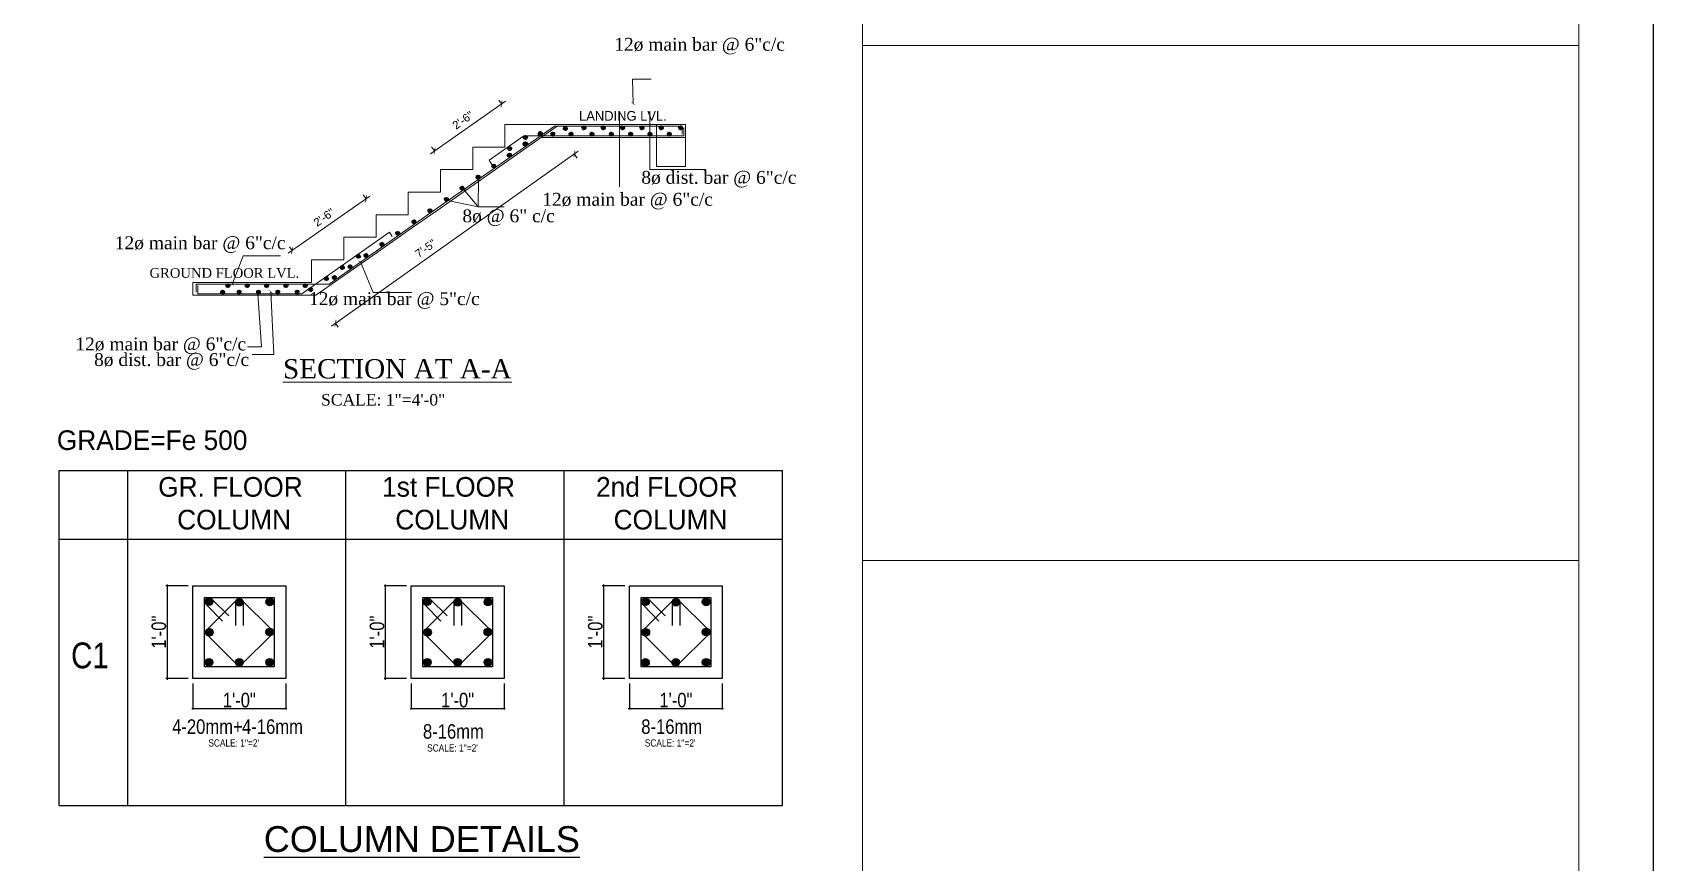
# Model space of a CAD drawing. Header units: inches. Extents: x 10143 to 33197, y -150 to 3760.
# Drawn here: x 12314 to 13320, y 352 to 868 of the extents above; entities that cross this region are included whole.
import ezdxf
from ezdxf.enums import TextEntityAlignment as Align

# ---------------------------------------------------------------- set-up
doc = ezdxf.new("R2010")
doc.units = ezdxf.units.IN
doc.header["$LTSCALE"] = 0.5
doc.header["$MEASUREMENT"] = 0
doc.header["$PDMODE"] = 66
doc.layers.add('DIMENSION', color=5, linetype='Continuous')
doc.layers.add('RIVER', color=140, linetype='Continuous')
for name, color, linetype, lineweight in [('ELE1', 3, 'Continuous', 9), ('hatch', 9, 'Continuous', 0), ('stair', 132, 'Continuous', 13), ('TEX', 210, 'Continuous', 25), ('TEXT', 220, 'Continuous', 9), ('WALL SEC', 2, 'Continuous', 35)]:
    doc.layers.add(name, color=color, linetype=linetype, lineweight=lineweight)
doc.styles.add('bimal', font='arial.ttf')
doc.styles.add('NIR', font='COPRGTL.TTF')
doc.styles.add('ordinary', font='ARIALN.TTF')
doc.styles.get("Standard").update_dxf_attribs({"font": 'arial.ttf'})
doc.styles.add('Text', font='GOTHIC.TTF', dxfattribs={"height": 6})
doc.styles.add('Times', font='times.ttf')
doc.dimstyles.new('1_96', dxfattribs={"dimtxt": 5, "dimasz": 3, "dimexe": 3, "dimexo": 3, "dimgap": 3, "dimtad": 1, "dimdec": 0, "dimzin": 0, "dimdsep": 46, "dimlunit": 4, "dimtxsty": 'bimal', "dimblk": 'ARCHTICK', "dimcen": 2, "dimdle": 3, "dimclrd": 3, "dimclre": 1, "dimclrt": 4, "dimadec": 0, "dimazin": 0, "dimtfac": 1, "dimtdec": 0, "dimtix": 1, "dimtofl": 0, "dimtmove": 0, "dimatfit": 3, "dimldrblk": 'ARCHTICK', "dimfxl": 1, "dimtolj": 1, "dimtzin": 0, "dimlwd": 0, "dimlwe": 9, "dimarcsym": 0})
doc.dimstyles.new('Copy of Standard', dxfattribs={"dimtxt": 5, "dimasz": 3, "dimexe": 3, "dimexo": 9, "dimgap": 3, "dimtad": 1, "dimtoh": 1, "dimdec": 0, "dimzin": 0, "dimdsep": 46, "dimlunit": 4, "dimtxsty": 'Standard', "dimblk": 'ARCHTICK', "dimcen": 0.09, "dimdle": 3, "dimclrd": 256, "dimclre": 256, "dimclrt": 256, "dimadec": 0, "dimazin": 0, "dimtfac": 1, "dimtdec": 0, "dimtofl": 0, "dimtmove": 0, "dimatfit": 2, "dimldrblk": 'ARCHTICK', "dimfxl": 3, "dimfxlon": 1, "dimtolj": 1, "dimtzin": 0, "dimlwd": -1, "dimlwe": -1, "dimarcsym": 0})
doc.dimstyles.new('nir24', dxfattribs={"dimscale": 0.25, "dimtxt": 9, "dimasz": 3, "dimexe": 3, "dimexo": 12, "dimgap": 2, "dimtad": 1, "dimdec": 0, "dimzin": 3, "dimlunit": 4, "dimtxsty": 'ordinary', "dimblk": 'OBLIQUE', "dimcen": 2.5, "dimdle": 3, "dimclrt": 3, "dimadec": 0, "dimazin": 0, "dimtfac": 1, "dimtdec": 0, "dimtmove": 2, "dimatfit": 3, "dimfxl": 1, "dimarcsym": 0})

# ---------------------------------------------------------------- blocks, each defined once
blk = doc.blocks.new('_Oblique')
at = {"color": 0, "linetype": 'ByBlock', "lineweight": -2}
blk.add_line((-0.5, -0.5), (0.5, 0.5), dxfattribs=at)
blk = doc.blocks.new('*D1223')
at = {"layer": 'Defpoints', "color": 0, "transparency": 16777216}
for p in [(12413.6, 524.3), (12397.6, 466.7), (12413.6, 466.7)]:
    blk.add_point(p, dxfattribs=at)
at = {"layer": 'DIMENSION', "color": 0, "lineweight": -2, "transparency": 16777216}
for p, q in [((12410.6, 524.3), (12396.8, 524.3)), ((12397.6, 525.1), (12397.6, 466)), ((12410.6, 466.7), (12396.8, 466.7))]:
    blk.add_line(p, q, dxfattribs=at)
at = {"layer": 'DIMENSION', "color": 0, "lineweight": -2, "transparency": 16777216, "xscale": 0.75, "yscale": 0.75, "zscale": 0.75}
for p, rotation in [((12397.6, 524.3), 90), ((12397.6, 466.7), 270)]:
    blk.add_blockref('_Oblique', p, dxfattribs=dict(at, rotation=rotation))
at = {"layer": 'DIMENSION', "color": 3, "transparency": 16777216, "insert": (12392.5, 495.5), "char_height": 9, "attachment_point": 5, "rotation": 90, "style": 'ordinary'}
blk.add_mtext('1\'-0"', dxfattribs=at)
blk = doc.blocks.new('*D1224')
at = {"layer": 'Defpoints', "color": 0, "transparency": 16777216}
for p in [(12413.6, 466.7), (12471.2, 466.7), (12471.2, 448.2)]:
    blk.add_point(p, dxfattribs=at)
at = {"layer": 'DIMENSION', "color": 0, "lineweight": -2, "transparency": 16777216}
for p, q in [((12413.6, 463.7), (12413.6, 447.5)), ((12471.2, 463.7), (12471.2, 447.5)), ((12412.9, 448.2), (12472, 448.2))]:
    blk.add_line(p, q, dxfattribs=at)
at = {"layer": 'DIMENSION', "color": 0, "lineweight": -2, "transparency": 16777216, "xscale": 0.75, "yscale": 0.75, "zscale": 0.75, "rotation": 180}
blk.add_blockref('_Oblique', (12413.6, 448.2), dxfattribs=at)
at = {"layer": 'DIMENSION', "color": 0, "lineweight": -2, "transparency": 16777216, "xscale": 0.75, "yscale": 0.75, "zscale": 0.75}
blk.add_blockref('_Oblique', (12471.2, 448.2), dxfattribs=at)
at = {"layer": 'DIMENSION', "color": 3, "transparency": 16777216, "insert": (12442.4, 453.3), "char_height": 9, "attachment_point": 5, "style": 'ordinary'}
blk.add_mtext('1\'-0"', dxfattribs=at)
blk = doc.blocks.new('*D1225')
at = {"layer": 'Defpoints', "color": 0, "transparency": 16777216}
for p in [(12549.1, 524.3), (12533, 466.7), (12549.1, 466.7)]:
    blk.add_point(p, dxfattribs=at)
at = {"layer": 'DIMENSION', "color": 0, "lineweight": -2, "transparency": 16777216}
for p, q in [((12546.1, 524.3), (12532.3, 524.3)), ((12533, 525.1), (12533, 466)), ((12546.1, 466.7), (12532.3, 466.7))]:
    blk.add_line(p, q, dxfattribs=at)
at = {"layer": 'DIMENSION', "color": 0, "lineweight": -2, "transparency": 16777216, "xscale": 0.75, "yscale": 0.75, "zscale": 0.75}
for p, rotation in [((12533, 524.3), 90), ((12533, 466.7), 270)]:
    blk.add_blockref('_Oblique', p, dxfattribs=dict(at, rotation=rotation))
at = {"layer": 'DIMENSION', "color": 3, "transparency": 16777216, "insert": (12527.9, 495.5), "char_height": 9, "attachment_point": 5, "rotation": 90, "style": 'ordinary'}
blk.add_mtext('1\'-0"', dxfattribs=at)
blk = doc.blocks.new('*D1226')
at = {"layer": 'Defpoints', "color": 0, "transparency": 16777216}
for p in [(12549.1, 466.7), (12606.7, 466.7), (12606.7, 448.2)]:
    blk.add_point(p, dxfattribs=at)
at = {"layer": 'DIMENSION', "color": 0, "lineweight": -2, "transparency": 16777216}
for p, q in [((12549.1, 463.7), (12549.1, 447.5)), ((12606.7, 463.7), (12606.7, 447.5)), ((12548.4, 448.2), (12607.5, 448.2))]:
    blk.add_line(p, q, dxfattribs=at)
at = {"layer": 'DIMENSION', "color": 0, "lineweight": -2, "transparency": 16777216, "xscale": 0.75, "yscale": 0.75, "zscale": 0.75, "rotation": 180}
blk.add_blockref('_Oblique', (12549.1, 448.2), dxfattribs=at)
at = {"layer": 'DIMENSION', "color": 0, "lineweight": -2, "transparency": 16777216, "xscale": 0.75, "yscale": 0.75, "zscale": 0.75}
blk.add_blockref('_Oblique', (12606.7, 448.2), dxfattribs=at)
at = {"layer": 'DIMENSION', "color": 3, "transparency": 16777216, "insert": (12577.9, 453.3), "char_height": 9, "attachment_point": 5, "style": 'ordinary'}
blk.add_mtext('1\'-0"', dxfattribs=at)
blk = doc.blocks.new('*D1227')
at = {"layer": 'Defpoints', "color": 0, "transparency": 16777216}
for p in [(12684.6, 524.3), (12668.5, 466.7), (12684.6, 466.7)]:
    blk.add_point(p, dxfattribs=at)
at = {"layer": 'DIMENSION', "color": 0, "lineweight": -2, "transparency": 16777216}
for p, q in [((12681.6, 524.3), (12667.7, 524.3)), ((12668.5, 525.1), (12668.5, 466)), ((12681.6, 466.7), (12667.7, 466.7))]:
    blk.add_line(p, q, dxfattribs=at)
at = {"layer": 'DIMENSION', "color": 0, "lineweight": -2, "transparency": 16777216, "xscale": 0.75, "yscale": 0.75, "zscale": 0.75}
for p, rotation in [((12668.5, 524.3), 90), ((12668.5, 466.7), 270)]:
    blk.add_blockref('_Oblique', p, dxfattribs=dict(at, rotation=rotation))
at = {"layer": 'DIMENSION', "color": 3, "transparency": 16777216, "insert": (12663.4, 495.5), "char_height": 9, "attachment_point": 5, "rotation": 90, "style": 'ordinary'}
blk.add_mtext('1\'-0"', dxfattribs=at)
blk = doc.blocks.new('*D1228')
at = {"layer": 'Defpoints', "color": 0, "transparency": 16777216}
for p in [(12684.6, 466.7), (12742.2, 466.7), (12742.2, 448.2)]:
    blk.add_point(p, dxfattribs=at)
at = {"layer": 'DIMENSION', "color": 0, "lineweight": -2, "transparency": 16777216}
for p, q in [((12684.6, 463.7), (12684.6, 447.5)), ((12742.2, 463.7), (12742.2, 447.5)), ((12683.8, 448.2), (12742.9, 448.2))]:
    blk.add_line(p, q, dxfattribs=at)
at = {"layer": 'DIMENSION', "color": 0, "lineweight": -2, "transparency": 16777216, "xscale": 0.75, "yscale": 0.75, "zscale": 0.75, "rotation": 180}
blk.add_blockref('_Oblique', (12684.6, 448.2), dxfattribs=at)
at = {"layer": 'DIMENSION', "color": 0, "lineweight": -2, "transparency": 16777216, "xscale": 0.75, "yscale": 0.75, "zscale": 0.75}
blk.add_blockref('_Oblique', (12742.2, 448.2), dxfattribs=at)
at = {"layer": 'DIMENSION', "color": 3, "transparency": 16777216, "insert": (12713.4, 453.3), "char_height": 9, "attachment_point": 5, "style": 'ordinary'}
blk.add_mtext('1\'-0"', dxfattribs=at)
blk = doc.blocks.new('_ArchTick')
at = {"color": 0, "linetype": 'ByBlock', "const_width": 0.15}
blk.add_lwpolyline([(-0.5, -0.5), (0.5, 0.5)], dxfattribs=at)
blk = doc.blocks.new('*D918')
at = {"layer": 'Defpoints', "color": 0, "linetype": 'Continuous', "transparency": 16777216}
for p in [(3641.1, 2759.9), (3492.8, 2654.9), (3505.1, 2637.6)]:
    blk.add_point(p, dxfattribs=at)
at = {"layer": 'WALL SEC', "color": 3, "linetype": 'Continuous', "lineweight": 0, "transparency": 16777216}
blk.add_line((3655.8, 2744.3), (3502.7, 2635.8), dxfattribs=at)
at = {"layer": 'WALL SEC', "color": 1, "linetype": 'Continuous', "lineweight": 9, "transparency": 16777216}
for p, q in [((3653.4, 2742.6), (3655.1, 2740.1)), ((3505.1, 2637.6), (3506.8, 2635.1))]:
    blk.add_line(p, q, dxfattribs=at)
at = {"layer": 'WALL SEC', "color": 3, "linetype": 'Continuous', "lineweight": 0, "transparency": 16777216, "xscale": 3, "yscale": 3, "zscale": 3}
for p, rotation in [((3653.4, 2742.6), 35.3074012502203), ((3505.1, 2637.6), 215.3074012502203)]:
    blk.add_blockref('_ArchTick', p, dxfattribs=dict(at, rotation=rotation))
at = {"layer": 'WALL SEC', "color": 4, "linetype": 'Continuous', "lineweight": 25, "transparency": 16777216, "insert": (3561, 2684), "char_height": 5, "attachment_point": 5, "rotation": 35.3074, "style": 'bimal'}
blk.add_mtext('\\A1;7\'-5"', dxfattribs=at)
blk = doc.blocks.new('*D919')
at = {"layer": 'Defpoints', "color": 0, "linetype": 'Continuous', "transparency": 16777216}
for p in [(3524.1, 2714.8), (3538.6, 2694), (3492.8, 2661.9)]:
    blk.add_point(p, dxfattribs=at)
at = {"layer": 'WALL SEC', "color": 1, "linetype": 'Continuous', "lineweight": 9, "transparency": 16777216}
for p, q in [((3524.1, 2714.8), (3522.3, 2717.2)), ((3478.2, 2682.7), (3476.5, 2685.1))]:
    blk.add_line(p, q, dxfattribs=at)
at = {"layer": 'WALL SEC', "color": 3, "linetype": 'Continuous', "lineweight": 0, "transparency": 16777216}
blk.add_line((3475.8, 2681), (3526.5, 2716.5), dxfattribs=at)
at = {"layer": 'WALL SEC', "color": 3, "linetype": 'Continuous', "lineweight": 0, "transparency": 16777216, "xscale": 3, "yscale": 3, "zscale": 3}
for p, rotation in [((3524.1, 2714.8), 34.99202019855377), ((3478.2, 2682.7), 214.9920201985538)]:
    blk.add_blockref('_ArchTick', p, dxfattribs=dict(at, rotation=rotation))
at = {"layer": 'WALL SEC', "color": 4, "linetype": 'Continuous', "lineweight": 25, "transparency": 16777216, "insert": (3498, 2703.3), "char_height": 5, "attachment_point": 5, "rotation": 34.992, "style": 'bimal'}
blk.add_mtext('\\A1;2\'-6"', dxfattribs=at)
blk = doc.blocks.new('*D920')
at = {"layer": 'Defpoints', "color": 0, "linetype": 'Continuous', "transparency": 16777216}
for p in [(3608.2, 2773.7), (3622.1, 2753.9), (3580.4, 2724.7)]:
    blk.add_point(p, dxfattribs=at)
at = {"layer": 'WALL SEC', "color": 3, "linetype": 'Continuous', "lineweight": 0, "transparency": 16777216}
blk.add_line((3564.1, 2742.8), (3610.7, 2775.4), dxfattribs=at)
at = {"layer": 'WALL SEC', "color": 1, "linetype": 'Continuous', "lineweight": 9, "transparency": 16777216}
for p, q in [((3608.2, 2773.7), (3606.5, 2776.1)), ((3566.6, 2744.5), (3564.8, 2747))]:
    blk.add_line(p, q, dxfattribs=at)
at = {"layer": 'WALL SEC', "color": 3, "linetype": 'Continuous', "lineweight": 0, "transparency": 16777216, "xscale": 3, "yscale": 3, "zscale": 3}
for p, rotation in [((3608.2, 2773.7), 34.99202019801228), ((3566.6, 2744.5), 214.9920201980123)]:
    blk.add_blockref('_ArchTick', p, dxfattribs=dict(at, rotation=rotation))
at = {"layer": 'WALL SEC', "color": 4, "linetype": 'Continuous', "lineweight": 25, "transparency": 16777216, "insert": (3584.2, 2763.6), "char_height": 5, "attachment_point": 5, "rotation": 34.992, "style": 'bimal'}
blk.add_mtext('\\A1;2\'-6"', dxfattribs=at)
blk = doc.blocks.new('SF')
at = {"layer": 'WALL SEC'}
for points in [[(3646.8, 2758.5, 0.407959), (3647.8, 2757.5), (3647.8, 2757.5, 0.407959), (3648.8, 2758.5, 1)], [(3658.3, 2758.9, 0.407959), (3659.3, 2757.9), (3659.4, 2757.9, 0.407959), (3660.3, 2758.9, 1)], [(3670.3, 2758.9, 0.407959), (3671.3, 2757.9), (3671.4, 2757.9, 0.407959), (3672.3, 2758.9, 1)], [(3682.3, 2758.9, 0.407959), (3683.3, 2757.9), (3683.4, 2757.9, 0.407959), (3684.3, 2758.9, 1)], [(3694.3, 2758.9, 0.407959), (3695.3, 2757.9), (3695.4, 2757.9, 0.407959), (3696.3, 2758.9, 1)], [(3706.3, 2758.9, 0.407959), (3707.3, 2757.9), (3707.4, 2757.9, 0.407959), (3708.3, 2758.9, 1)], [(3718.3, 2758.9, 0.407959), (3719.3, 2757.9), (3719.4, 2757.9, 0.407959), (3720.3, 2758.9, 1)], [(3621.7, 2748.7, 0.407959), (3622.7, 2747.7), (3622.7, 2747.7, 0.407959), (3623.7, 2748.7, 1)], [(3622, 2752.9, 0.407959), (3623, 2751.9), (3623.1, 2751.9, 0.407959), (3624, 2752.9, 1)], [(3622.1, 2748.9, 0.407959), (3623, 2747.9), (3623.1, 2747.9, 0.407959), (3624.1, 2748.9, 1)], [(3631.2, 2755.3, 0.407959), (3632.2, 2754.3), (3632.2, 2754.3, 0.407959), (3633.2, 2755.3, 1)], [(3639, 2755, 0.407959), (3640, 2754), (3640, 2754, 0.407959), (3641, 2755, 1)], [(3650.3, 2754.9, 0.407959), (3651.3, 2753.9), (3651.3, 2753.9, 0.407959), (3652.3, 2754.9, 1)], [(3663.3, 2754.9, 0.407959), (3664.3, 2753.9), (3664.3, 2753.9, 0.407959), (3665.3, 2754.9, 1)], [(3675.3, 2754.9, 0.407959), (3676.3, 2753.9), (3676.3, 2753.9, 0.407959), (3677.3, 2754.9, 1)], [(3687.3, 2754.9, 0.407959), (3688.3, 2753.9), (3688.3, 2753.9, 0.407959), (3689.3, 2754.9, 1)], [(3699.3, 2754.9, 0.407959), (3700.3, 2753.9), (3700.3, 2753.9, 0.407959), (3701.3, 2754.9, 1)], [(3711.3, 2754.9, 0.407959), (3712.3, 2753.9), (3712.3, 2753.9, 0.407959), (3713.3, 2754.9, 1)], [(3611.9, 2741.8, 0.407959), (3612.9, 2740.8), (3612.9, 2740.8, 0.407959), (3613.9, 2741.8, 1)], [(3612.2, 2746, 0.407959), (3613.2, 2745), (3613.2, 2745, 0.407959), (3614.2, 2746, 1)], [(3612.2, 2742, 0.407959), (3613.2, 2741), (3613.3, 2741, 0.407959), (3614.2, 2742, 1)], [(3592.6, 2728.3, 0.407959), (3593.5, 2727.3), (3593.6, 2727.3, 0.407959), (3594.6, 2728.3, 1)], [(3602.4, 2735.1, 0.407959), (3603.4, 2734.1), (3603.4, 2734.1, 0.407959), (3604.4, 2735.1, 1)], [(3582.7, 2721.4, 0.407959), (3583.7, 2720.4), (3583.8, 2720.4, 0.407959), (3584.7, 2721.4, 1)], [(3562.7, 2707.4, 0.407959), (3563.7, 2706.4), (3563.8, 2706.4, 0.407959), (3564.7, 2707.4, 1)], [(3572.9, 2714.5, 0.407959), (3573.9, 2713.5), (3573.9, 2713.5, 0.407959), (3574.9, 2714.5, 1)], [(3552.9, 2700.5, 0.407959), (3553.9, 2699.5), (3553.9, 2699.5, 0.407959), (3554.9, 2700.5, 1)], [(3532.9, 2686.5, 0.407959), (3533.9, 2685.5), (3533.9, 2685.5, 0.407959), (3534.9, 2686.5, 1)], [(3542.7, 2693.4, 0.407959), (3543.7, 2692.4), (3543.8, 2692.4, 0.407959), (3544.7, 2693.4, 1)], [(3518.2, 2679.1, 0.407959), (3519.2, 2678.1), (3519.2, 2678.1, 0.407959), (3520.2, 2679.1, 1)], [(3523.1, 2679.6, 0.407959), (3524.1, 2678.6), (3524.1, 2678.6, 0.407959), (3525.1, 2679.6, 1)], [(3503.4, 2665.9, 0.407959), (3504.4, 2664.9), (3504.4, 2664.9, 0.407959), (3505.4, 2665.9, 1)], [(3508.3, 2672.2, 0.407959), (3509.3, 2671.2), (3509.4, 2671.2, 0.407959), (3510.3, 2672.2, 1)], [(3513.2, 2672.7, 0.407959), (3514.2, 2671.7), (3514.3, 2671.7, 0.407959), (3515.2, 2672.7, 1)], [(3434.1, 2656.9, 0.407959), (3435.1, 2655.9), (3435.1, 2655.9, 0.407959), (3436.1, 2656.9, 1)], [(3437.3, 2660.9, 0.407959), (3438.3, 2659.9), (3438.4, 2659.9, 0.407959), (3439.3, 2660.9, 1)], [(3444.3, 2656.9, 0.407959), (3445.3, 2655.9), (3445.4, 2655.9, 0.407959), (3446.3, 2656.9, 1)], [(3449.3, 2660.9, 0.407959), (3450.3, 2659.9), (3450.4, 2659.9, 0.407959), (3451.3, 2660.9, 1)], [(3456.3, 2656.9, 0.407959), (3457.3, 2655.9), (3457.4, 2655.9, 0.407959), (3458.3, 2656.9, 1)], [(3461.3, 2660.9, 0.407959), (3462.3, 2659.9), (3462.4, 2659.9, 0.407959), (3463.3, 2660.9, 1)], [(3468.3, 2656.9, 0.407959), (3469.3, 2655.9), (3469.4, 2655.9, 0.407959), (3470.3, 2656.9, 1)], [(3473.3, 2660.9, 0.407959), (3474.3, 2659.9), (3474.4, 2659.9, 0.407959), (3475.3, 2660.9, 1)], [(3480.3, 2656.9, 0.407959), (3481.3, 2655.9), (3481.4, 2655.9, 0.407959), (3482.3, 2656.9, 1)], [(3485.3, 2660.9, 0.407959), (3486.3, 2659.9), (3486.4, 2659.9, 0.407959), (3487.3, 2660.9, 1)], [(3488.7, 2658.5, 0.407959), (3489.7, 2657.5), (3489.7, 2657.5, 0.407959), (3490.7, 2658.5, 1)], [(3498.5, 2665.3, 0.407959), (3499.5, 2664.3), (3499.5, 2664.3, 0.407959), (3500.5, 2665.3, 1)]]:
    blk.add_hatch(color=256, dxfattribs=at).paths.add_polyline_path(points)
at = {"layer": 'hatch'}
blk.add_line((3681.3, 2767.9), (3681.3, 2722.3), dxfattribs=at)
blk.add_lwpolyline([(3700.3, 2769.3), (3700.3, 2733), (3734.9, 2733)], dxfattribs=at)
at = {"layer": 'stair'}
for p, q in [((3642.8, 2759.9), (3570.3, 2709.1)), ((3641.1, 2759.9), (3570.3, 2710.4)), ((3630.3, 2760.9), (3722.3, 2760.9)), ((3641.1, 2759.9), (3720.3, 2759.9)), ((3704.3, 2760.9), (3704.3, 2734.9)), ((3720.3, 2759.9), (3720.3, 2754.9)), ((3721.3, 2753.9), (3721.3, 2758.9)), ((3722.3, 2760.9), (3722.3, 2752.9)), ((3622.1, 2753.9), (3600.4, 2738.7)), ((3622.1, 2753.9), (3721.3, 2753.9)), ((3632.8, 2752.9), (3722.3, 2752.9)), ((3722.3, 2734.9), (3722.3, 2752.9)), ((3600.4, 2738.7), (3602.2, 2736.2)), ((3704.3, 2734.9), (3722.3, 2734.9)), ((3570.3, 2710.4), (3550.3, 2696.4)), ((3570.3, 2709.1), (3550.3, 2695.1)), ((3538.6, 2694), (3484.2, 2655.9)), ((3550.3, 2696.4), (3530.3, 2682.4)), ((3550.3, 2695.1), (3530.3, 2681.1)), ((3538.6, 2694), (3540.3, 2691.4)), ((3530.3, 2681.1), (3492.8, 2654.9)), ((3530.3, 2682.4), (3501.1, 2661.9)), ((3416.6, 2662.9), (3416.6, 2654.9)), ((3416.6, 2662.9), (3490.3, 2662.9)), ((3501.1, 2661.9), (3418.6, 2661.9)), ((3418.6, 2661.9), (3418.6, 2656.9)), ((3419.6, 2655.9), (3419.6, 2660.9)), ((3416.6, 2654.9), (3492.8, 2654.9)), ((3419.6, 2655.9), (3484.2, 2655.9))]:
    blk.add_line(p, q, dxfattribs=at)
for points in [[(3610.3, 2746.9), (3610.3, 2760.9), (3630.3, 2760.9)], [(3590.3, 2732.9), (3590.3, 2746.9), (3610.3, 2746.9)], [(3570.3, 2718.9), (3570.3, 2732.9), (3590.3, 2732.9)], [(3550.3, 2704.9), (3550.3, 2718.9), (3570.3, 2718.9)], [(3530.3, 2690.9), (3530.3, 2704.9), (3550.3, 2704.9)], [(3510.3, 2676.9), (3510.3, 2690.9), (3530.3, 2690.9)], [(3490.3, 2662.9), (3490.3, 2676.9), (3510.3, 2676.9)]]:
    blk.add_lwpolyline(points, dxfattribs=at)
at = {"layer": 'WALL SEC'}
for centre in [(3647.8, 2758.5), (3659.3, 2758.9), (3671.3, 2758.9), (3683.3, 2758.9), (3695.3, 2758.9), (3707.3, 2758.9), (3719.3, 2758.9), (3622.7, 2748.7), (3623, 2752.9), (3623.1, 2748.9), (3632.2, 2755.3), (3640, 2755), (3651.3, 2754.9), (3664.3, 2754.9), (3676.3, 2754.9), (3688.3, 2754.9), (3700.3, 2754.9), (3712.3, 2754.9), (3612.9, 2741.8), (3613.2, 2746), (3613.2, 2742), (3593.6, 2728.3), (3603.4, 2735.2), (3583.7, 2721.4), (3563.7, 2707.4), (3573.9, 2714.5), (3553.9, 2700.5), (3533.9, 2686.5), (3543.7, 2693.4), (3519.2, 2679.1), (3524.1, 2679.6), (3504.4, 2665.9), (3509.3, 2672.2), (3514.2, 2672.7), (3435.1, 2656.9), (3438.3, 2660.9), (3445.3, 2656.9), (3450.3, 2660.9), (3457.3, 2656.9), (3462.3, 2660.9), (3469.3, 2656.9), (3474.3, 2660.9), (3481.3, 2656.9), (3486.3, 2660.9), (3489.7, 2658.5), (3499.5, 2665.3)]:
    blk.add_circle(centre, 1, dxfattribs=at)
at = {"char_height": 6, "attachment_point": 1}
for s, insert, width, style in [('LANDING LVL.', (3656.3, 2769.3), 152.202, 'NIR'), ('\\pt6;GROUND FLOOR LVL.', (3389.7, 2671.8), 121.684, 'Times')]:
    blk.add_mtext(s, dxfattribs=dict(at, insert=insert, width=width, style=style))
at = {"layer": 'TEXT', "style": 'Times'}
blk.add_text('%%USECTION AT A-A', height=12, dxfattribs=at).set_placement((3543.5, 2609.3), align=Align.MIDDLE_CENTER)
at = {"layer": 'TEXT', "char_height": 8, "attachment_point": 9, "style": 'Times'}
for s, insert in [('12ø main bar @ 6"c/c', (3784.1, 2804.4)), ('8ø dist. bar @ 6"c/c', (3791.2, 2721.8)), ('12ø main bar @ 6"c/c', (3739.4, 2708.2)), ('8ø @ 6" c/c', (3641.2, 2697.9)), ('12ø main bar @ 6"c/c', (3474.1, 2681.2)), ('12ø main bar @ 5"c/c', (3594.6, 2646.5)), ('12ø main bar @ 6"c/c', (3449.6, 2618.4)), ('8ø dist. bar @ 6"c/c', (3451.5, 2608.7))]:
    blk.add_mtext(s, dxfattribs=dict(at, insert=insert))
at = {"layer": 'TEXT', "insert": (3534.7, 2590), "char_height": 7.2, "width": 216.432, "attachment_point": 5, "style": 'Times'}
blk.add_mtext('SCALE: 1"=4\'-0"', dxfattribs=at)
at = {"layer": 'WALL SEC', "linetype": 'Continuous', "lineweight": 25}
dim = blk.add_linear_dim(base=(3608.2, 2773.7), p1=(3580.4, 2724.7), p2=(3622.1, 2753.9), angle=214.992, text='2\'-6"', dimstyle='1_96', override={"dimfxl": 0, "dimfxlon": 1, "dimarcsym": 1}, dxfattribs=at)
dim.commit()
dim.dimension.update_dxf_attribs({"geometry": '*D920', "text_midpoint": (3584.2, 2763.6)})
dim = blk.add_linear_dim(base=(3505.1, 2637.6), p1=(3641.1, 2759.9), p2=(3492.8, 2654.9), angle=215.3074, text='7\'-5"', dimstyle='1_96', override={"dimfxl": 0, "dimfxlon": 1, "dimarcsym": 1}, dxfattribs=at)
dim.commit()
dim.dimension.update_dxf_attribs({"geometry": '*D918', "text_midpoint": (3564.2, 2679.4), "dimtype": 129})
dim = blk.add_aligned_dim(p1=(3492.8, 2661.9), p2=(3538.6, 2694), distance=25.4, text='2\'-6"', dimstyle='1_96', override={"dimfxl": 0, "dimfxlon": 1, "dimarcsym": 1}, dxfattribs=at)
dim.commit()
dim.dimension.update_dxf_attribs({"geometry": '*D919', "text_midpoint": (3498, 2703.3)})
at = {"layer": 'hatch'}
for points in [[(3689.8, 2773.9), (3689.4, 2789), (3701, 2789)], [(3593.8, 2727.6), (3593.6, 2709.8), (3609.9, 2709.8)], [(3584.6, 2720.8), (3593.6, 2709.8), (3609.9, 2709.8)], [(3574.6, 2713.8), (3593.6, 2709.8), (3609.9, 2709.8)], [(3441.1, 2662.3), (3447.8, 2679.5), (3470.9, 2679.5)], [(3520.6, 2675.6), (3528.4, 2656.7), (3552.5, 2656.7)], [(3465, 2657), (3466.9, 2618.2), (3453.3, 2618.2)], [(3456.9, 2655.9), (3459.2, 2623), (3450.4, 2623)]]:
    blk.add_leader(points, dimstyle='Copy of Standard', override={"dimasz": 2, "dimtad": 0}, dxfattribs=at)

msp = doc.modelspace()

# ---------------------------------------------------------------- hatches: boundary and pattern name
at = {"layer": 'DIMENSION'}
for points in [[(12426, 514.4, 1), (12421.2, 514.4, 1)], [(12444.8, 514.8), (12443.1, 516.4, 0.144285), (12441.8, 516.4), (12440.1, 514.8, 0.071771), (12440, 514.1, 1), (12444.8, 514.1, 0.071771)], [(12444.8, 514.1, 0.071771), (12444.8, 514.8), (12443.1, 516.4, 0.500874), (12440, 514.1, 1)], [(12441.8, 516.4, 0.254706), (12440.1, 514.8)], [(12463.7, 514.3, 1), (12458.9, 514.3, 1)], [(12561.4, 514.4, 1), (12556.6, 514.4, 1)], [(12580.2, 514.8), (12578.6, 516.4, 0.144285), (12577.2, 516.4), (12575.6, 514.8, 0.071771), (12575.5, 514.1, 1), (12580.3, 514.1, 0.071771)], [(12580.3, 514.1, 0.071771), (12580.2, 514.8), (12578.6, 516.4, 0.500874), (12575.5, 514.1, 1)], [(12577.2, 516.4, 0.254706), (12575.6, 514.8)], [(12599.2, 514.3, 1), (12594.4, 514.3, 1)], [(12696.9, 514.4, 1), (12692.1, 514.4, 1)], [(12715.7, 514.8), (12714, 516.4, 0.144285), (12712.7, 516.4), (12711.1, 514.8, 0.071771), (12711, 514.1, 1), (12715.8, 514.1, 0.071771)], [(12715.8, 514.1, 0.071771), (12715.7, 514.8), (12714, 516.4, 0.500874), (12711, 514.1, 1)], [(12712.7, 516.4, 0.254706), (12711.1, 514.8)], [(12734.6, 514.3, 1), (12729.8, 514.3, 1)], [(12426.2, 495.4, 0.511362), (12423.1, 497.7), (12421.5, 496.2, 0.080168), (12421.4, 495.4, 0.058365), (12421.5, 494.9), (12423.3, 493.1, 0.484286)], [(12423.1, 497.7, 0.237), (12421.5, 496.2)], [(12421.5, 494.9, 0.283339), (12423.3, 493.1)], [(12461.8, 493.2), (12463.6, 495.1, 0.052489), (12463.7, 495.6, 0.034708), (12463.6, 495.9), (12461.6, 498, 0.45547), (12458.9, 495.6, 0.477075)], [(12463.7, 495.6, 0.034708), (12463.6, 495.9), (12461.6, 498, 0.45547), (12458.9, 495.6, 1)], [(12458.9, 495.6, 0.477075), (12461.8, 493.2), (12463.6, 495.1, 1.110794)], [(12561.7, 495.4, 0.511362), (12558.5, 497.7), (12557, 496.2, 0.080168), (12556.9, 495.4, 0.058365), (12556.9, 494.9), (12558.7, 493.1, 0.484286)], [(12556.9, 494.9, 0.283339), (12558.7, 493.1)], [(12558.5, 497.7, 0.237), (12557, 496.2)], [(12597.2, 493.2), (12599.1, 495.1, 0.052489), (12599.1, 495.6, 0.034708), (12599.1, 495.9), (12597.1, 498, 0.45547), (12594.3, 495.6, 0.477075)], [(12599.1, 495.6, 0.034708), (12599.1, 495.9), (12597.1, 498, 0.45547), (12594.3, 495.6, 1)], [(12594.3, 495.6, 0.477075), (12597.2, 493.2), (12599.1, 495.1, 1.110794)], [(12697.1, 495.4, 0.511362), (12694, 497.7), (12692.4, 496.2, 0.080168), (12692.3, 495.4, 0.058365), (12692.4, 494.9), (12694.2, 493.1, 0.484286)], [(12694, 497.7, 0.237), (12692.4, 496.2)], [(12692.4, 494.9, 0.283339), (12694.2, 493.1)], [(12732.7, 493.2), (12734.5, 495.1, 0.052489), (12734.6, 495.6, 0.034708), (12734.6, 495.9), (12732.5, 498, 0.45547), (12729.8, 495.6, 0.477075)], [(12734.6, 495.6, 0.034708), (12734.6, 495.9), (12732.5, 498, 0.45547), (12729.8, 495.6, 1)], [(12729.8, 495.6, 0.477075), (12732.7, 493.2), (12734.5, 495.1, 1.110794)], [(12426, 476.7, 1), (12421.2, 476.7, 1)], [(12444.8, 476.2, 1.094432), (12440, 476.7, 0.036304), (12440, 476.3), (12442.1, 474.3, 0.081524), (12442.8, 474.3)], [(12444.8, 476.2, 1.094432), (12440, 476.7, 0.468042), (12442.8, 474.3)], [(12440, 476.3, 0.331526), (12442.1, 474.3)], [(12463.7, 476.8, 1), (12458.9, 476.8, 1)], [(12561.5, 476.7, 1), (12556.7, 476.7, 1)], [(12580.2, 476.2, 1.094432), (12575.5, 476.7, 0.036304), (12575.5, 476.3), (12577.5, 474.3, 0.081524), (12578.3, 474.3)], [(12580.2, 476.2, 1.094432), (12575.5, 476.7, 0.468042), (12578.3, 474.3)], [(12575.5, 476.3, 0.331526), (12577.5, 474.3)], [(12599.2, 476.8, 1), (12594.4, 476.8, 1)], [(12696.9, 476.7, 1), (12692.1, 476.7, 1)], [(12715.7, 476.2, 1.094432), (12710.9, 476.7, 0.036304), (12711, 476.3), (12713, 474.3, 0.081524), (12713.8, 474.3)], [(12715.7, 476.2, 1.094432), (12710.9, 476.7, 0.468042), (12713.8, 474.3)], [(12711, 476.3, 0.331526), (12713, 474.3)], [(12734.6, 476.8, 1), (12729.8, 476.8, 1)]]:
    msp.add_hatch(color=256, dxfattribs=at).paths.add_polyline_path(points)

# ---------------------------------------------------------------- linework, layer by layer
at = {"layer": 'Defpoints'}
msp.add_lwpolyline([(13320.2, 2097.5), (10142.6, 2097.5), (10142.6, -150.4), (13320.2, -150.4)], close=True, dxfattribs=at)
at = {"layer": 'DIMENSION'}
for p, q in [((12330.6, 595.9), (12779.6, 595.9)), ((12330.6, 388), (12330.6, 595.9)), ((12373.2, 388), (12373.2, 595.9)), ((12508.6, 388), (12508.6, 595.9)), ((12644.1, 388), (12644.1, 595.9)), ((12779.6, 388), (12779.6, 595.9)), ((12779.6, 388), (12779.6, 595.9)), ((12779.6, 388), (12779.6, 595.9)), ((12330.6, 553.3), (12779.6, 553.3)), ((12330.6, 553.3), (12779.6, 553.3)), ((12330.6, 553.3), (12779.6, 553.3)), ((12413.6, 524.3), (12471.2, 524.3)), ((12413.6, 466.7), (12413.6, 524.3)), ((12471.2, 524.3), (12471.2, 466.7)), ((12549.1, 524.3), (12606.7, 524.3)), ((12549.1, 466.7), (12549.1, 524.3)), ((12606.7, 524.3), (12606.7, 466.7)), ((12684.6, 524.3), (12742.2, 524.3)), ((12684.6, 466.7), (12684.6, 524.3)), ((12742.2, 524.3), (12742.2, 466.7)), ((12442.4, 517.1), (12420.8, 495.5)), ((12425.3, 516), (12435.9, 505.6)), ((12440, 514.1), (12440, 499.7)), ((12464, 495.5), (12442.4, 517.1)), ((12444.8, 514.1), (12444.8, 499.7)), ((12577.9, 517.1), (12556.3, 495.5)), ((12560.8, 516), (12571.4, 505.6)), ((12575.5, 514.1), (12575.5, 499.7)), ((12599.5, 495.5), (12577.9, 517.1)), ((12580.3, 514.1), (12580.3, 499.7)), ((12713.4, 517.1), (12691.8, 495.5)), ((12696.3, 516), (12706.8, 505.6)), ((12711, 514.1), (12711, 499.7)), ((12735, 495.5), (12713.4, 517.1)), ((12715.8, 514.1), (12715.8, 499.7)), ((12422.1, 512.5), (12432, 502.4)), ((12557.6, 512.5), (12567.5, 502.4)), ((12693.1, 512.5), (12702.9, 502.4)), ((12420.8, 495.5), (12442.4, 473.9)), ((12442.4, 473.9), (12464, 495.5)), ((12556.3, 495.5), (12577.9, 473.9)), ((12577.9, 473.9), (12599.5, 495.5)), ((12691.8, 495.5), (12713.4, 473.9)), ((12713.4, 473.9), (12735, 495.5)), ((12471.2, 466.7), (12413.6, 466.7)), ((12606.7, 466.7), (12549.1, 466.7)), ((12742.2, 466.7), (12684.6, 466.7)), ((12330.6, 388), (12779.6, 388))]:
    msp.add_line(p, q, dxfattribs=at)
for points in [[(12420.8, 517.1), (12464, 517.1), (12464, 473.9), (12420.8, 473.9)], [(12556.3, 517.1), (12599.5, 517.1), (12599.5, 473.9), (12556.3, 473.9)], [(12691.8, 517.1), (12735, 517.1), (12735, 473.9), (12691.8, 473.9)]]:
    msp.add_lwpolyline(points, close=True, dxfattribs=at)
for centre in [(12423.6, 514.4), (12442.4, 514.1), (12461.3, 514.3), (12559, 514.4), (12577.9, 514.1), (12596.8, 514.3), (12694.5, 514.4), (12713.4, 514.1), (12732.2, 514.3), (12423.8, 495.4), (12461.3, 495.6), (12559.3, 495.4), (12596.7, 495.6), (12694.7, 495.4), (12732.2, 495.6), (12423.6, 476.7), (12442.4, 476.7), (12461.3, 476.8), (12559.1, 476.7), (12577.9, 476.7), (12596.8, 476.8), (12694.5, 476.7), (12713.3, 476.7), (12732.2, 476.8)]:
    msp.add_circle(centre, 2.4, dxfattribs=at)
at = {"layer": 'ELE1'}
for p, q in [((12829.3, -104.1), (12829.3, 2051.2)), ((13273.9, 859.6), (12829.3, 859.6)), ((13273.9, 539.9), (12829.3, 539.9))]:
    msp.add_line(p, q, dxfattribs=at)
msp.add_lwpolyline([(10189, 2051.2), (13273.9, 2051.2), (13273.9, -104.1), (10189, -104.1)], close=True, dxfattribs=at)

# ---------------------------------------------------------------- block references
at = {"layer": 'RIVER', "color": 1, "linetype": 'Continuous'}
msp.add_blockref('SF', (8997, -1950.3), dxfattribs=at)

# ---------------------------------------------------------------- texts
at = {"layer": 'DIMENSION', "char_height": 11.616, "attachment_point": 2, "style": 'Text'}
for s, insert in [('\\A1;{\\H1.05x;GRADE=Fe 500\\H1.19x; }', (12388.3, 620.8)), ('\\A1;{\\H1.05x;GR. FLOOR\\P COLUMN}', (12436.9, 591.8)), ('\\A1;{\\H1.05x;1st FLOOR\\P COLUMN}', (12572.3, 591.8)), ('\\A1;{\\H1.05x;2nd FLOOR\\P COLUMN}', (12707.8, 591.8))]:
    msp.add_mtext(s, dxfattribs=dict(at, insert=insert))
at = {"layer": 'DIMENSION', "attachment_point": 1, "style": 'ordinary'}
for s, insert, char_height, width in [(' C1', (12332.9, 489.1), 16, 40.247), ('4-20mm+', (12400.7, 441.4), 9, 115.206), ('4-16mm', (12444.1, 441.4), 9, 115.206), ('8-16mm', (12556.4, 438.4), 9, 115.206), ('8-16mm', (12691.9, 441.4), 9, 115.206), ("SCALE: 1''=2'", (12423.2, 429), 4.5, 48.171)]:
    msp.add_mtext(s, dxfattribs=dict(at, insert=insert, char_height=char_height, width=width))
at = {"layer": 'TEX', "insert": (12457.6, 375.1), "char_height": 16, "width": 335.879, "attachment_point": 1}
msp.add_mtext('{\\LCOLUMN DETAILS}', dxfattribs=at)
at = {"layer": 'TEXT', "char_height": 4.5, "width": 48.171, "attachment_point": 1, "style": 'ordinary'}
for insert in [(12559, 425.9), (12694.1, 429)]:
    msp.add_mtext("SCALE: 1''=2'", dxfattribs=dict(at, insert=insert))

# ---------------------------------------------------------------- dimensions: what is measured, and where the dimension line sits
at = {"layer": 'DIMENSION'}
for base, p1, p2, picture, middle in [((12397.6, 466.7), (12413.6, 524.3), (12413.6, 466.7), '*D1223', (12392.5, 495.5)), ((12533, 466.7), (12549.1, 524.3), (12549.1, 466.7), '*D1225', (12527.9, 495.5)), ((12668.5, 466.7), (12684.6, 524.3), (12684.6, 466.7), '*D1227', (12663.4, 495.5))]:
    dim = msp.add_linear_dim(base=base, p1=p1, p2=p2, angle=90, text='1\'-0"', dimstyle='nir24', override={"dimtxt": 36}, dxfattribs=at)
    dim.commit()
    dim.dimension.update_dxf_attribs({"geometry": picture, "text_midpoint": middle})
for base, p1, p2, picture, middle in [((12471.2, 448.2), (12413.6, 466.7), (12471.2, 466.7), '*D1224', (12442.4, 453.3)), ((12606.7, 448.2), (12549.1, 466.7), (12606.7, 466.7), '*D1226', (12577.9, 453.3)), ((12742.2, 448.2), (12684.6, 466.7), (12742.2, 466.7), '*D1228', (12713.4, 453.3))]:
    dim = msp.add_linear_dim(base=base, p1=p1, p2=p2, text='1\'-0"', dimstyle='nir24', override={"dimtxt": 36}, dxfattribs=at)
    dim.commit()
    dim.dimension.update_dxf_attribs({"geometry": picture, "text_midpoint": middle})

doc.saveas('drawing.dxf')
